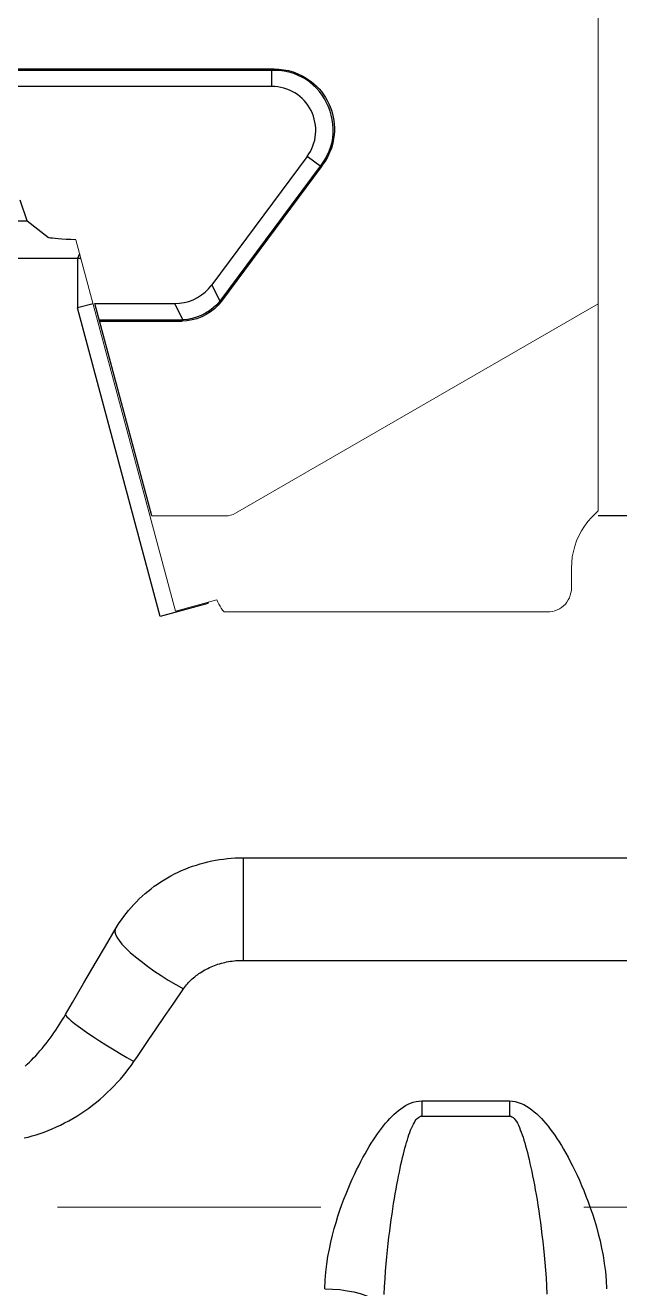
# Model space of a CAD drawing. Header units: millimetres. Extents: x 100 to 940, y 100 to 694.
# Drawn here: x 603.287 to 603.852, y 502.409 to 503.609 of the extents above; entities that cross this region are included whole.
import ezdxf

# ---------------------------------------------------------------- set-up
doc = ezdxf.new("R2010")
doc.units = ezdxf.units.MM
doc.linetypes.add('CENTER', pattern=[2, 1.25, -0.25, 0.25, -0.25])
doc.layers.add('CL', color=1, linetype='CENTER', lineweight=9)
doc.layers.add('OUTLINE', color=6, linetype='Continuous', lineweight=9)

msp = doc.modelspace()

# ---------------------------------------------------------------- linework, layer by layer
at = {"color": 9, "linetype": 'Continuous'}
for p, q in [((603.1616, 503.5675), (603.5214, 503.5675)), ((603.1616, 503.5663), (603.5214, 503.5663)), ((603.5214, 503.5675), (603.5232, 503.5675)), ((603.5214, 503.5509), (603.5214, 503.5675)), ((603.5214, 503.5663), (603.5241, 503.5663)), ((603.1616, 503.5509), (603.5214, 503.5509)), ((603.5549, 503.4843), (603.4643, 503.3624)), ((603.5673, 503.475), (603.4721, 503.3469)), ((603.5682, 503.4744), (603.4735, 503.3469)), ((603.5682, 503.4744), (603.5549, 503.4843)), ((603.5689, 503.4772), (603.5673, 503.475)), ((603.5693, 503.4759), (603.5682, 503.4744)), ((603.3389, 503.392), (603.3369, 503.3873)), ((603.3369, 503.3873), (603.1971, 503.3873)), ((603.3369, 503.3873), (603.3369, 503.3405)), ((603.4643, 503.3624), (603.4721, 503.3469)), ((603.3516, 503.3445), (603.3369, 503.3405)), ((603.429, 503.3446), (603.4368, 503.3292)), ((603.4721, 503.3469), (603.4735, 503.3469)), ((603.4154, 503.0477), (603.3369, 503.3405)), ((603.3575, 503.3292), (603.4368, 503.3292)), ((603.3578, 503.3281), (603.4359, 503.3281)), ((603.4368, 503.3292), (603.4359, 503.3281)), ((603.4606, 503.0599), (603.4154, 503.0477)), ((603.4606, 503.0599), (603.4603, 503.061)), ((603.4606, 503.0599), (603.4612, 503.0612)), ((603.4943, 502.8186), (603.4943, 502.7212)), ((603.3633, 502.7347), (603.3726, 502.7504)), ((603.3547, 502.7199), (603.3633, 502.7347)), ((603.3429, 502.6997), (603.3547, 502.7199)), ((603.4943, 502.7212), (604.4836, 502.7212)), ((603.3321, 502.6812), (603.3429, 502.6997)), ((603.4282, 502.6806), (603.4375, 502.6941)), ((603.3255, 502.6699), (603.3321, 502.6812)), ((603.4196, 502.668), (603.4282, 502.6806)), ((603.4116, 502.6563), (603.4196, 502.668)), ((603.4041, 502.6452), (603.4116, 502.6563)), ((603.6637, 502.5877), (603.7471, 502.5877)), ((603.6637, 502.5877), (603.6637, 502.5733)), ((603.7471, 502.5877), (603.7471, 502.5733)), ((603.6637, 502.5733), (603.7471, 502.5733))]:
    msp.add_line(p, q, dxfattribs=at)
at = {"color": 7, "linetype": 'Continuous'}
for p, q in [((603.289, 503.4231), (603.2824, 503.4428)), ((603.1847, 503.4231), (603.289, 503.4231)), ((603.289, 503.4231), (603.3094, 503.4075)), ((603.3534, 503.3446), (603.429, 503.3446)), ((603.4074, 503.1431), (603.3534, 503.3446)), ((604.2633, 503.1431), (603.8312, 503.1431))]:
    msp.add_line(p, q, dxfattribs=at)
at = {"color": 9, "linetype": 'Continuous'}
for points in [[(603.5232, 503.5675), (603.5279, 503.5673), (603.5326, 503.5667), (603.5371, 503.5658), (603.5416, 503.5645), (603.546, 503.5629), (603.5502, 503.5609)], [(603.5232, 503.5675), (603.5233, 503.5674), (603.5234, 503.5674), (603.5235, 503.5673), (603.5236, 503.5672), (603.5237, 503.567), (603.5238, 503.5669), (603.5239, 503.5667), (603.524, 503.5665), (603.5241, 503.5663)], [(603.5241, 503.5663), (603.5286, 503.5661), (603.5331, 503.5655), (603.5376, 503.5646), (603.5419, 503.5633), (603.5461, 503.5616), (603.5502, 503.5597)], [(603.5502, 503.5609), (603.5502, 503.5608), (603.5502, 503.5608), (603.5503, 503.5607), (603.5503, 503.5605), (603.5503, 503.5604), (603.5503, 503.5602), (603.5502, 503.5601), (603.5502, 503.5599), (603.5502, 503.5597)], [(603.5502, 503.5609), (603.5531, 503.5593), (603.556, 503.5574), (603.5587, 503.5554), (603.5613, 503.5533), (603.5638, 503.551), (603.5662, 503.5485), (603.5684, 503.5459), (603.5704, 503.5432), (603.5723, 503.5404), (603.574, 503.5375), (603.5755, 503.5344), (603.5768, 503.5313), (603.578, 503.5281), (603.5789, 503.5249), (603.5797, 503.5216), (603.5803, 503.5183), (603.5806, 503.5149), (603.5808, 503.5115), (603.5808, 503.5081), (603.5806, 503.5047), (603.5801, 503.5014)], [(603.5791, 503.5021), (603.5783, 503.4977), (603.5771, 503.4933), (603.5755, 503.4891), (603.5736, 503.4849), (603.5714, 503.481), (603.5689, 503.4772)], [(603.5801, 503.5014), (603.5792, 503.4968), (603.5779, 503.4923), (603.5763, 503.488), (603.5743, 503.4837), (603.572, 503.4797), (603.5693, 503.4759)], [(603.5801, 503.5014), (603.5801, 503.5014), (603.58, 503.5015), (603.58, 503.5016), (603.5799, 503.5017), (603.5797, 503.5018), (603.5796, 503.5018), (603.5795, 503.5019), (603.5793, 503.502), (603.5791, 503.5021)], [(603.5693, 503.4759), (603.5693, 503.476), (603.5693, 503.4761), (603.5693, 503.4762), (603.5693, 503.4763), (603.5692, 503.4765), (603.5692, 503.4766), (603.5691, 503.4768), (603.569, 503.477), (603.5689, 503.4772)], [(603.3401, 503.3872), (603.3396, 503.3873), (603.3391, 503.3873), (603.3385, 503.3873), (603.338, 503.3873), (603.3374, 503.3873), (603.3369, 503.3873)], [(603.4735, 503.3469), (603.4704, 503.3432), (603.467, 503.3398), (603.4632, 503.3368), (603.4591, 503.3342), (603.4548, 503.332), (603.4502, 503.3303), (603.4456, 503.3291), (603.4408, 503.3283), (603.4359, 503.3281)], [(603.4721, 503.3469), (603.4691, 503.3436), (603.4657, 503.3406), (603.4621, 503.3379), (603.4583, 503.3355), (603.4542, 503.3334), (603.45, 503.3318), (603.4457, 503.3305), (603.4412, 503.3296), (603.4368, 503.3292)], [(603.3726, 502.7504), (603.3745, 502.7536), (603.3765, 502.7567), (603.3786, 502.7597), (603.3808, 502.7628), (603.383, 502.7657), (603.3854, 502.7686), (603.3878, 502.7714), (603.3903, 502.7742), (603.3929, 502.7769), (603.3955, 502.7795), (603.3982, 502.782), (603.401, 502.7845), (603.4039, 502.7869), (603.4068, 502.7892), (603.4098, 502.7915), (603.4128, 502.7936), (603.4159, 502.7957), (603.4191, 502.7977), (603.4223, 502.7996), (603.4256, 502.8015), (603.4289, 502.8032), (603.4323, 502.8049), (603.4357, 502.8064), (603.4391, 502.8079), (603.4426, 502.8093), (603.4462, 502.8106), (603.4497, 502.8117), (603.4533, 502.8128), (603.457, 502.8139), (603.4606, 502.8148), (603.4643, 502.8156), (603.468, 502.8163), (603.4717, 502.8169), (603.4754, 502.8174), (603.4792, 502.8179), (603.4829, 502.8182), (603.4867, 502.8184), (603.4905, 502.8185), (603.4943, 502.8186)], [(603.4943, 502.8186), (604.4851, 502.8186)], [(603.3726, 502.7504), (603.3723, 502.7484), (603.3728, 502.7461), (603.3742, 502.7433), (603.3763, 502.7401), (603.3791, 502.7366), (603.3827, 502.7329), (603.387, 502.7288), (603.3918, 502.7246), (603.3973, 502.7203), (603.4032, 502.7158), (603.4095, 502.7113), (603.4162, 502.7068), (603.4231, 502.7024), (603.4303, 502.6982), (603.4375, 502.6941)], [(603.4375, 502.6941), (603.4384, 502.6954), (603.4393, 502.6966), (603.4403, 502.6978), (603.4413, 502.699), (603.4424, 502.7002), (603.4434, 502.7013), (603.4446, 502.7024), (603.4457, 502.7035), (603.4469, 502.7046), (603.4482, 502.7057), (603.4494, 502.7067), (603.4507, 502.7076), (603.4521, 502.7086), (603.4534, 502.7095), (603.4548, 502.7104), (603.4562, 502.7113), (603.4577, 502.7121), (603.4592, 502.7129), (603.4607, 502.7136), (603.4622, 502.7144), (603.4637, 502.7151), (603.4653, 502.7157), (603.4669, 502.7163), (603.4685, 502.7169), (603.4701, 502.7175), (603.4718, 502.718), (603.4735, 502.7185), (603.4751, 502.7189), (603.4768, 502.7193), (603.4785, 502.7197), (603.4803, 502.72), (603.482, 502.7203), (603.4837, 502.7205), (603.4855, 502.7208), (603.4872, 502.7209), (603.489, 502.7211), (603.4907, 502.7212), (603.4925, 502.7212), (603.4943, 502.7212)], [(603.2872, 502.6207), (603.2892, 502.6225), (603.2912, 502.6245), (603.2932, 502.6265), (603.2952, 502.6286), (603.2972, 502.6307), (603.2992, 502.6329), (603.3012, 502.6352), (603.3032, 502.6375), (603.3051, 502.6399), (603.3071, 502.6423), (603.309, 502.6448), (603.3108, 502.6472), (603.3127, 502.6497), (603.3145, 502.6523), (603.3162, 502.6548), (603.3179, 502.6573), (603.3195, 502.6599), (603.3211, 502.6624), (603.3226, 502.6649), (603.3241, 502.6674), (603.3255, 502.6699)], [(603.3255, 502.6699), (603.3258, 502.6689), (603.3268, 502.6676), (603.3285, 502.6659), (603.3308, 502.6638), (603.3339, 502.6613), (603.3376, 502.6586), (603.3419, 502.6555), (603.3467, 502.6522), (603.352, 502.6487), (603.3577, 502.6449), (603.3638, 502.6411), (603.3702, 502.6371), (603.3768, 502.6331), (603.3836, 502.6291), (603.3904, 502.6251)], [(603.3904, 502.6251), (603.3937, 502.6299), (603.4041, 502.6452)], [(603.2863, 502.5526), (603.29, 502.5535), (603.2937, 502.5545), (603.2975, 502.5556), (603.3013, 502.5568), (603.3051, 502.5582), (603.309, 502.5597), (603.3129, 502.5612), (603.3168, 502.563), (603.3207, 502.5648), (603.3246, 502.5668), (603.3285, 502.5689), (603.3324, 502.5711), (603.3362, 502.5734), (603.34, 502.5759), (603.3438, 502.5784), (603.3475, 502.581), (603.3512, 502.5838), (603.3548, 502.5866), (603.3583, 502.5895), (603.3618, 502.5926), (603.3651, 502.5956), (603.3684, 502.5988), (603.3716, 502.602), (603.3746, 502.6052), (603.3776, 502.6085), (603.3804, 502.6118), (603.3831, 502.6151), (603.3857, 502.6184), (603.3881, 502.6218), (603.3904, 502.6251)], [(603.5717, 502.4095), (603.572, 502.4175), (603.5727, 502.4253), (603.5736, 502.4328), (603.5747, 502.4401), (603.576, 502.447), (603.5775, 502.4538), (603.579, 502.4603), (603.5807, 502.4665), (603.5824, 502.4725), (603.5842, 502.4783), (603.5861, 502.4839), (603.588, 502.4893), (603.5899, 502.4946), (603.5919, 502.4996), (603.5939, 502.5044), (603.5959, 502.5091), (603.5978, 502.5136), (603.5999, 502.518), (603.6019, 502.5222), (603.6039, 502.5262), (603.6059, 502.5302), (603.6079, 502.5339), (603.6099, 502.5376), (603.6119, 502.541), (603.6138, 502.5444), (603.6158, 502.5476), (603.6178, 502.5507), (603.6197, 502.5536), (603.6217, 502.5564), (603.6236, 502.5591), (603.6255, 502.5617), (603.6275, 502.5642), (603.6294, 502.5666), (603.6314, 502.5688), (603.6333, 502.571), (603.6353, 502.5731), (603.6374, 502.5751), (603.6395, 502.5769), (603.6416, 502.5787), (603.6438, 502.5804), (603.6461, 502.5819), (603.6484, 502.5833), (603.6508, 502.5846), (603.6532, 502.5856), (603.6557, 502.5865), (603.6583, 502.5871), (603.661, 502.5876), (603.6637, 502.5877)], [(603.7471, 502.5877), (603.7498, 502.5875), (603.7526, 502.5871), (603.7554, 502.5864), (603.7581, 502.5854), (603.7607, 502.5842), (603.7633, 502.5828), (603.7658, 502.5812), (603.7683, 502.5794), (603.7706, 502.5775), (603.7729, 502.5755), (603.7751, 502.5734), (603.7773, 502.5711), (603.7795, 502.5688), (603.7816, 502.5663), (603.7837, 502.5637), (603.7858, 502.561), (603.7879, 502.5582), (603.79, 502.5552), (603.7921, 502.5521), (603.7942, 502.5488), (603.7963, 502.5454), (603.7984, 502.5419), (603.8005, 502.5382), (603.8027, 502.5343), (603.8048, 502.5303), (603.807, 502.5261), (603.8091, 502.5217), (603.8113, 502.5172), (603.8134, 502.5125), (603.8155, 502.5076), (603.8177, 502.5026), (603.8197, 502.4974), (603.8218, 502.4919), (603.8238, 502.4863), (603.8258, 502.4805), (603.8277, 502.4745), (603.8296, 502.4682), (603.8314, 502.4617), (603.833, 502.455), (603.8345, 502.4481), (603.8359, 502.4409), (603.8371, 502.4335), (603.8381, 502.4257), (603.8387, 502.4177), (603.8391, 502.4095)], [(603.6282, 502.404), (603.6285, 502.4116), (603.6289, 502.419), (603.6294, 502.4261), (603.63, 502.433), (603.6306, 502.4397), (603.6312, 502.4461), (603.6319, 502.4523), (603.6326, 502.4583), (603.6333, 502.4641), (603.634, 502.4697), (603.6347, 502.4751), (603.6355, 502.4804), (603.6362, 502.4854), (603.637, 502.4903), (603.6378, 502.495), (603.6386, 502.4996), (603.6393, 502.504), (603.6401, 502.5083), (603.6409, 502.5124), (603.6417, 502.5164), (603.6425, 502.5202), (603.6432, 502.5239), (603.644, 502.5274), (603.6448, 502.5308), (603.6455, 502.534), (603.6463, 502.5372), (603.6471, 502.5402), (603.6478, 502.543), (603.6486, 502.5458), (603.6493, 502.5484), (603.6501, 502.5509), (603.6509, 502.5533), (603.6516, 502.5556), (603.6524, 502.5578), (603.6532, 502.5599), (603.654, 502.5619), (603.6549, 502.5638), (603.6558, 502.5656), (603.6567, 502.5673), (603.6576, 502.5688), (603.6585, 502.5701), (603.6595, 502.5712), (603.6605, 502.5721), (603.6615, 502.5727), (603.6626, 502.5732), (603.6637, 502.5733)], [(603.7471, 502.5733), (603.7482, 502.5732), (603.7493, 502.5727), (603.7504, 502.572), (603.7515, 502.571), (603.7525, 502.5697), (603.7536, 502.5682), (603.7545, 502.5665), (603.7555, 502.5646), (603.7564, 502.5626), (603.7573, 502.5604), (603.7582, 502.5581), (603.7591, 502.5557), (603.7599, 502.5532), (603.7608, 502.5506), (603.7616, 502.5479), (603.7624, 502.545), (603.7632, 502.542), (603.764, 502.5388), (603.7649, 502.5355), (603.7657, 502.5321), (603.7665, 502.5285), (603.7673, 502.5247), (603.7682, 502.5208), (603.769, 502.5167), (603.7698, 502.5125), (603.7707, 502.5081), (603.7715, 502.5035), (603.7723, 502.4988), (603.7732, 502.4939), (603.774, 502.4888), (603.7748, 502.4835), (603.7756, 502.4781), (603.7764, 502.4724), (603.7772, 502.4666), (603.7779, 502.4605), (603.7787, 502.4543), (603.7794, 502.4479), (603.7801, 502.4412), (603.7807, 502.4343), (603.7813, 502.4272), (603.7818, 502.4198), (603.7822, 502.4123), (603.7825, 502.4044)], [(603.5717, 502.4095), (603.5789, 502.4092), (603.586, 502.4086), (603.5928, 502.4076), (603.5993, 502.4064), (603.6053, 502.4048), (603.6108, 502.4029), (603.6157, 502.4008), (603.6198, 502.3985), (603.6231, 502.3961), (603.6256, 502.3934), (603.6272, 502.3907), (603.6279, 502.388)]]:
    msp.add_lwpolyline(points, dxfattribs=at)
at = {"color": 7, "linetype": 'Continuous'}
for points in [[(603.3353, 503.4052), (603.3305, 503.4054), (603.326, 503.4056), (603.3221, 503.4058), (603.3186, 503.406), (603.3156, 503.4063), (603.3132, 503.4066), (603.3113, 503.4069), (603.3101, 503.4072), (603.3094, 503.4075)], [(603.429, 503.3446), (603.4336, 503.3449), (603.4381, 503.3456), (603.4425, 503.3467), (603.4468, 503.3483), (603.4508, 503.3504), (603.4546, 503.3528), (603.4581, 503.3556), (603.4614, 503.3588), (603.4643, 503.3624)]]:
    msp.add_lwpolyline(points, dxfattribs=at)
at = {"color": 9, "linetype": 'Continuous'}
for radius, start, end in [(0.0582, 353.0368, 60.3488), (0.0417, 323.3856, 90)]:
    msp.add_arc((603.5214, 503.5091), radius, start, end, dxfattribs=at)
at = {"layer": 'CL'}
msp.add_line((605.0678, 502.4868), (599.4034, 502.4868), dxfattribs=at)
at = {"layer": 'OUTLINE'}
for p, q in [((603.8312, 503.1478), (603.8312, 546.0524)), ((603.4298, 503.0528), (603.3353, 503.4052)), ((603.8312, 503.3445), (603.4868, 503.1456)), ((603.4774, 503.1431), (603.4074, 503.1431)), ((603.8059, 503.0936), (603.8059, 503.0747)), ((603.4691, 503.0633), (603.4298, 503.0528)), ((603.7831, 503.0519), (603.476, 503.0519))]:
    msp.add_line(p, q, dxfattribs=at)
for points in [[(603.8059, 503.0936), (603.8061, 503.0988), (603.8067, 503.1041), (603.8077, 503.1093), (603.8091, 503.1144), (603.8108, 503.1194), (603.8129, 503.1243), (603.8154, 503.129), (603.8182, 503.1335), (603.8214, 503.1377), (603.8248, 503.1417), (603.8286, 503.1455), (603.8312, 503.1478)], [(603.7831, 503.0519), (603.7855, 503.052), (603.7878, 503.0524), (603.7901, 503.053), (603.7923, 503.0538), (603.7945, 503.0549), (603.7965, 503.0562), (603.7984, 503.0577), (603.8001, 503.0594), (603.8016, 503.0613), (603.8029, 503.0633), (603.804, 503.0654), (603.8048, 503.0677), (603.8054, 503.07), (603.8058, 503.0723), (603.8059, 503.0747)], [(603.4691, 503.0633), (603.47, 503.0613), (603.4711, 503.0593), (603.4722, 503.0574), (603.4734, 503.0555), (603.4747, 503.0537), (603.476, 503.0519)]]:
    msp.add_lwpolyline(points, dxfattribs=at)
msp.add_arc((603.4774, 503.1618), 0.0187, 270, 300, dxfattribs=at)

doc.saveas('drawing.dxf')
